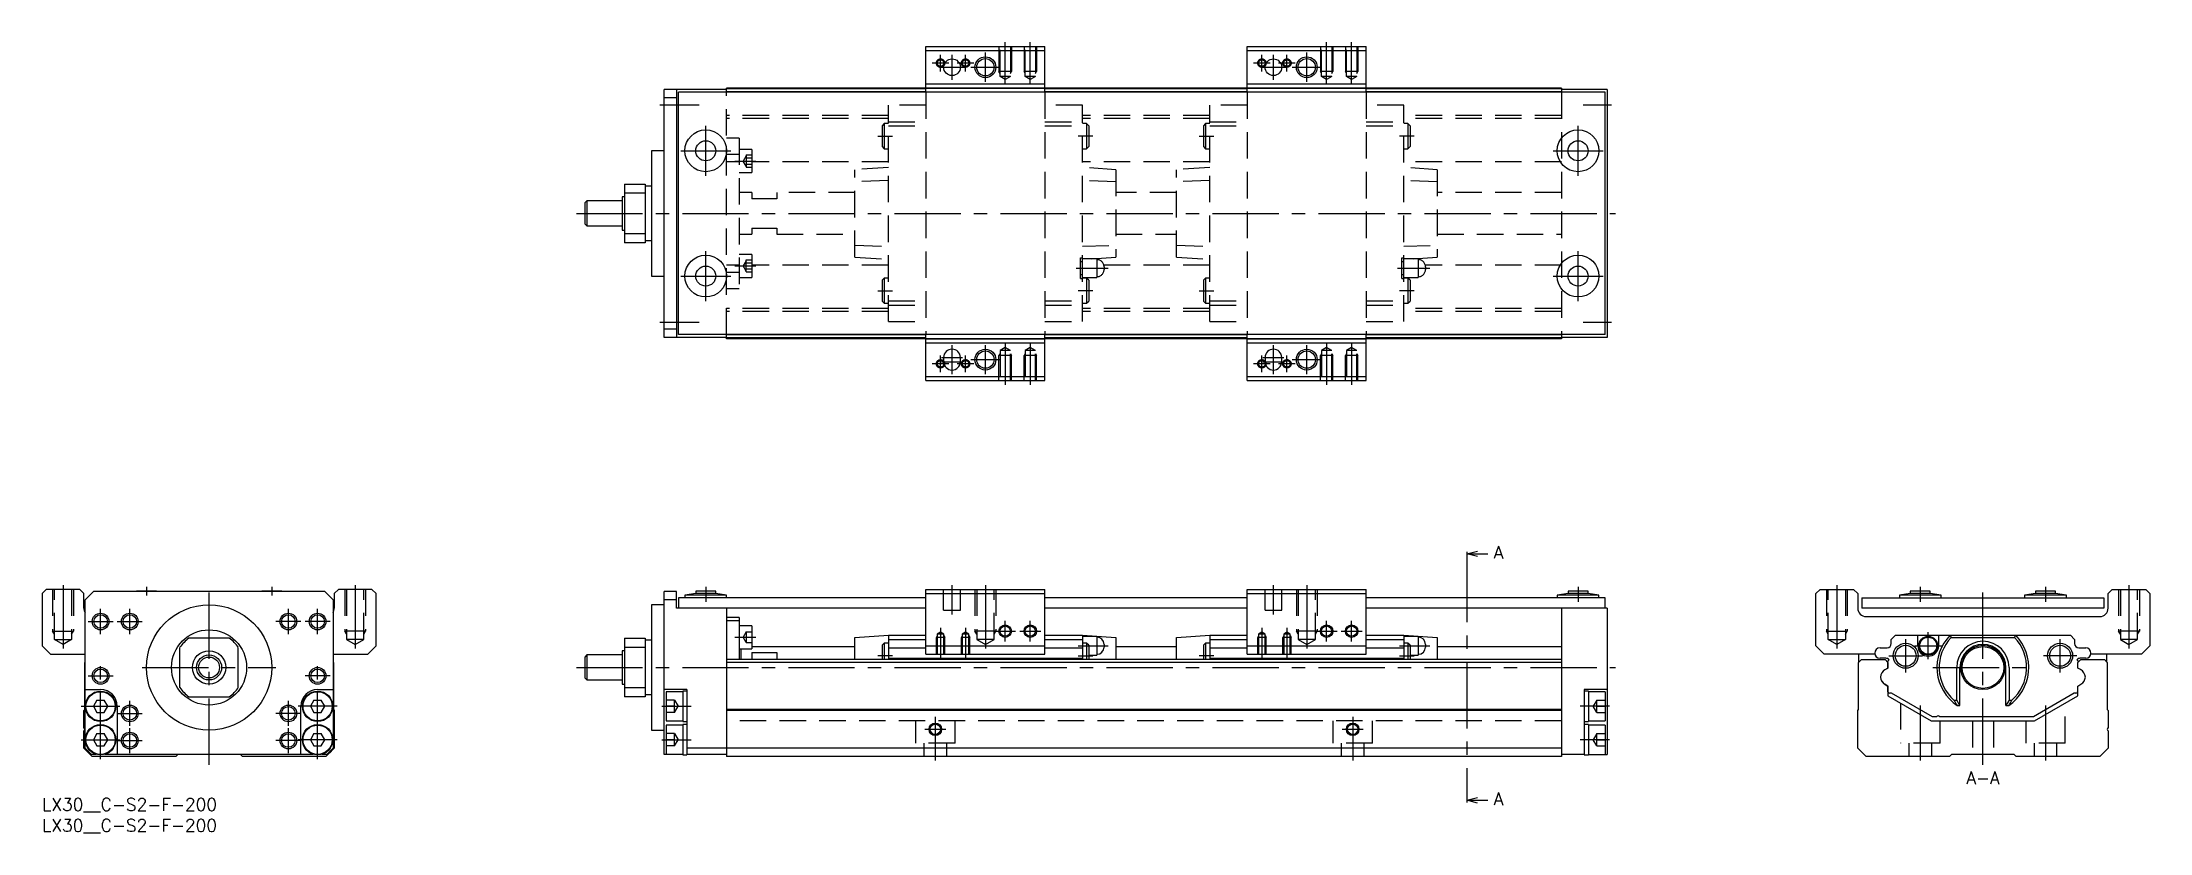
# Model space of a CAD drawing. Extents: x 0 to 505, y -8 to 181.
import ezdxf

# ---------------------------------------------------------------- set-up
doc = ezdxf.new("R2010")
doc.units = 0
doc.header["$LTSCALE"] = 0.5
doc.linetypes.add('CENTER', pattern=[50.8, 31.75, -6.35, 6.35, -6.35])
doc.linetypes.add('DASHED', pattern=[19.05, 12.7, -6.35])
for name, color, linetype in [('MSM_CENTER', 1, 'CENTER'), ('MSM_CONTINUOUS', 7, 'CONTINUOUS'), ('MSM_DASHED', 4, 'DASHED'), ('MSM_NARROW', 5, 'CONTINUOUS'), ('MSM_PART_NUMBER', 7, 'CONTINUOUS')]:
    doc.layers.add(name, color=color, linetype=linetype)
doc.styles.get("Standard").update_dxf_attribs({"font": 'txt.shx', "height": 3, "bigfont": 'bigfont.shx'})

# ---------------------------------------------------------------- blocks, each defined once
blk = doc.blocks.new('*U2')
at = {"layer": 'MSM_PART_NUMBER'}
blk.add_text('LX30__C-S2-F-200', height=3, dxfattribs=at).set_placement((0, -3))
blk = doc.blocks.new('*U3')
at = {"layer": 'MSM_PART_NUMBER'}
blk.add_text('LX30__C-S2-F-200', height=3, dxfattribs=at).set_placement((0, -8))

msp = doc.modelspace()

# ---------------------------------------------------------------- linework, layer by layer
at = {"layer": 'MSM_CENTER'}
for p, q in [((215.25, 174), (215.25, 178)), ((218, 172), (218, 178)), ((221.25, 174), (221.25, 178)), ((226, 171.5), (226, 178.5)), ((230.75, 171.09), (230.75, 181)), ((236.75, 171.09), (236.75, 181)), ((292.25, 174), (292.25, 178)), ((295, 172), (295, 178)), ((298.25, 174), (298.25, 178)), ((303, 171.5), (303, 178.5)), ((307.75, 171.09), (307.75, 181)), ((313.75, 171.09), (313.75, 181)), ((217.25, 176), (213.25, 176)), ((215, 175), (221, 175)), ((223.25, 176), (219.25, 176)), ((222.5, 175), (229.5, 175)), ((294.25, 176), (290.25, 176)), ((292, 175), (298, 175)), ((300.25, 176), (296.25, 176)), ((299.5, 175), (306.5, 175)), ((148, 166), (157.4, 166)), ((369.25, 166), (376, 166)), ((159, 149), (159, 161)), ((200.25, 158.5), (203.75, 158.5)), ((251.75, 158.5), (248.25, 158.5)), ((277.25, 158.5), (280.75, 158.5)), ((328.75, 158.5), (325.25, 158.5)), ((368, 149), (368, 161)), ((153, 155), (165, 155)), ((166, 152.55), (171, 152.55)), ((362, 155), (374, 155)), ((128, 140), (377, 140)), ((159, 119), (159, 131)), ((166, 127.44), (171, 127.44)), ((247.75, 126.9), (255.45, 126.9)), ((324.75, 126.9), (332.45, 126.9)), ((368, 119), (368, 131)), ((153, 125), (165, 125)), ((200.25, 121.5), (203.75, 121.5)), ((251.75, 121.5), (248.25, 121.5)), ((277.25, 121.5), (280.75, 121.5)), ((328.75, 121.5), (325.25, 121.5)), ((362, 125), (374, 125)), ((148, 114), (157.4, 114)), ((369.25, 114), (376, 114)), ((218, 101.5), (218, 108.5)), ((226, 101.5), (226, 108.5)), ((230.75, 108.91), (230.75, 99)), ((236.75, 108.91), (236.75, 99)), ((295, 101.5), (295, 108.5)), ((303, 101.5), (303, 108.5)), ((307.75, 108.91), (307.75, 99)), ((313.75, 108.91), (313.75, 99)), ((217.25, 104), (213.25, 104)), ((215.25, 102), (215.25, 106)), ((215.5, 105.5), (220.5, 105.5)), ((215.5, 104.5), (220.5, 104.5)), ((223.25, 104), (219.25, 104)), ((221.25, 102), (221.25, 106)), ((222.5, 105), (229.5, 105)), ((294.25, 104), (290.25, 104)), ((292.25, 102), (292.25, 106)), ((292.5, 105.5), (297.5, 105.5)), ((292.5, 104.5), (297.5, 104.5)), ((300.25, 104), (296.25, 104)), ((298.25, 102), (298.25, 106)), ((299.5, 105), (306.5, 105)), ((341.37, 58), (341.37, 0)), ((5, 51), (5, 35.81)), ((25, 50.6), (25, 48.5)), ((40, 8), (40, 51.5)), ((55, 50.6), (55, 48.5)), ((75, 51), (75, 35.81)), ((159, 50.6), (159, 47)), ((218, 44), (218, 51)), ((226, 51), (226, 35.81)), ((295, 44), (295, 51)), ((303, 51), (303, 35.81)), ((368, 50.6), (368, 47)), ((430, 51), (430, 35.81)), ((450, 50.6), (450, 47)), ((465, 8), (465, 51.5)), ((480, 50.6), (480, 47)), ((500, 51), (500, 35.81)), ((11, 42.3), (17, 42.3)), ((14, 39.3), (14, 45.3)), ((18, 42.3), (24, 42.3)), ((21, 39.3), (21, 45.3)), ((62, 42.3), (56, 42.3)), ((59, 39.3), (59, 45.3)), ((69, 42.3), (63, 42.3)), ((66, 39.3), (66, 45.3)), ((215.25, 40.76), (215.25, 33.5)), ((221.25, 40.76), (221.25, 33.5)), ((230.75, 37.5), (230.75, 42.5)), ((236.75, 37.5), (236.75, 42.5)), ((292.25, 40.76), (292.25, 33.5)), ((298.25, 40.76), (298.25, 33.5)), ((307.75, 37.5), (307.75, 42.5)), ((313.75, 37.5), (313.75, 42.5)), ((166, 38.55), (171, 38.55)), ((228.25, 40), (233.25, 40)), ((234.25, 40), (239.25, 40)), ((248.25, 36.5), (255.45, 36.5)), ((305.25, 40), (310.25, 40)), ((311.25, 40), (316.25, 40)), ((325.25, 36.5), (332.45, 36.5)), ((446.5, 30.1), (446.5, 38.1)), ((448.65, 36.5), (455.15, 36.5)), ((451.9, 33.25), (451.9, 39.75)), ((483.5, 30.1), (483.5, 38.1)), ((14, 9.35), (14, 32.3)), ((24, 31.3), (56, 31.3)), ((66, 9.35), (66, 32.3)), ((128, 31.3), (377, 31.3)), ((203.75, 34.1), (200.25, 34.1)), ((248.25, 34.1), (251.75, 34.1)), ((280.75, 34.1), (277.25, 34.1)), ((325.25, 34.1), (328.75, 34.1)), ((442.5, 34.1), (450.5, 34.1)), ((453, 31.3), (477, 31.3)), ((487.5, 34.1), (479.5, 34.1)), ((11, 29.3), (17, 29.3)), ((69, 29.3), (63, 29.3)), ((9.35, 22), (18.65, 22)), ((18, 20.3), (24, 20.3)), ((21, 17.3), (21, 23.3)), ((62, 20.3), (56, 20.3)), ((59, 17.3), (59, 23.3)), ((70.65, 22), (61.35, 22)), ((148.5, 22), (155.5, 22)), ((375.5, 22), (368.5, 22)), ((450, 22.18), (450, 9)), ((480, 22.18), (480, 9)), ((21, 10.8), (21, 16.8)), ((59, 10.8), (59, 16.8)), ((211.5, 16.5), (216.5, 16.5)), ((214, 19.5), (214, 9)), ((311.5, 16.5), (316.5, 16.5)), ((314, 19.5), (314, 9)), ((9.35, 14), (18.65, 14)), ((18, 13.8), (24, 13.8)), ((62, 13.8), (56, 13.8)), ((70.65, 14), (61.35, 14)), ((148.5, 14), (155.5, 14)), ((375.5, 14), (368.5, 14))]:
    msp.add_line(p, q, dxfattribs=at)
at = {"layer": 'MSM_CONTINUOUS'}
for p, q in [((211.75, 169), (211.75, 180)), ((211.75, 180), (240.25, 180)), ((211.75, 179), (240.25, 179)), ((240.25, 169), (240.25, 180)), ((288.75, 169), (288.75, 180)), ((288.75, 180), (317.25, 180)), ((288.75, 179), (317.25, 179)), ((317.25, 169), (317.25, 180)), ((164, 169.7), (149, 169.7)), ((149, 110.3), (149, 169.7)), ((152, 167.7), (149, 167.7)), ((152, 169.7), (152, 110.3)), ((152.5, 111), (152.5, 169)), ((374.5, 169), (152.5, 169)), ((364, 170), (164, 170)), ((164, 169), (164, 170)), ((211.75, 169.8), (164, 169.8)), ((211.75, 169.1), (164, 169.1)), ((211.75, 171), (240.25, 171)), ((211.75, 170), (240.25, 170)), ((288.75, 169.8), (240.25, 169.8)), ((288.75, 169.1), (240.25, 169.1)), ((288.75, 171), (317.25, 171)), ((288.75, 170), (317.25, 170)), ((364, 169.8), (317.25, 169.8)), ((364, 169.1), (317.25, 169.1)), ((364, 170), (364, 169)), ((375, 169.7), (364, 169.7)), ((374.5, 111), (374.5, 169)), ((375, 169.7), (375, 110.3)), ((146, 155), (146, 125)), ((149, 155), (146, 155)), ((139.5, 147), (144.5, 147)), ((139.5, 147), (139.5, 133)), ((144.5, 147), (144.5, 133)), ((146, 146.5), (144.5, 146.5)), ((130.5, 143), (130, 142.5)), ((130, 142.5), (130, 137.5)), ((130.5, 143), (130.5, 137)), ((139, 143), (130.5, 143)), ((139, 144), (139, 136)), ((139.5, 144), (139, 144)), ((144.5, 144.82), (139.5, 144.82)), ((130, 137.5), (130.5, 137)), ((130.5, 137), (139, 137)), ((139, 136), (139.5, 136)), ((139.5, 135.18), (144.5, 135.18)), ((144.5, 133), (139.5, 133)), ((144.5, 133.5), (146, 133.5)), ((146, 125), (149, 125)), ((152, 112.3), (149, 112.3)), ((164, 110.3), (149, 110.3)), ((374.5, 111), (152.5, 111)), ((164, 110), (164, 111)), ((211.75, 110.9), (164, 110.9)), ((211.75, 110.2), (164, 110.2)), ((364, 110), (164, 110)), ((211.75, 100), (211.75, 111)), ((211.75, 110), (240.25, 110)), ((211.75, 109), (240.25, 109)), ((240.25, 100), (240.25, 111)), ((288.75, 110.9), (240.25, 110.9)), ((288.75, 110.2), (240.25, 110.2)), ((288.75, 100), (288.75, 111)), ((288.75, 110), (317.25, 110)), ((288.75, 109), (317.25, 109)), ((317.25, 100), (317.25, 111)), ((364, 110.9), (317.25, 110.9)), ((364, 110.2), (317.25, 110.2)), ((364, 111), (364, 110)), ((375, 110.3), (364, 110.3)), ((216, 105.5), (216, 104.5)), ((220, 104.5), (220, 105.5)), ((293, 105.5), (293, 104.5)), ((297, 104.5), (297, 105.5)), ((211.75, 101), (240.25, 101)), ((211.75, 100), (240.25, 100)), ((288.75, 101), (317.25, 101)), ((288.75, 100), (317.25, 100)), ((341.37, 58.5), (343.87, 59.17)), ((341.37, 59), (341.37, 58)), ((343.87, 57.83), (341.37, 58.5)), ((341.37, 58.5), (346.38, 58.5)), ((1, 50), (0, 49)), ((0, 49), (0, 36.5)), ((9, 50), (1, 50)), ((10, 49), (9, 50)), ((10, 45.5), (10, 49)), ((12.3, 49.5), (10.3, 47.5)), ((10.3, 12), (10.3, 47.5)), ((67.7, 49.5), (12.3, 49.5)), ((22.6, 49.6), (22.6, 49.5)), ((27.4, 49.6), (22.6, 49.6)), ((27.4, 49.5), (27.4, 49.6)), ((52.6, 49.6), (52.6, 49.5)), ((57.4, 49.6), (52.6, 49.6)), ((57.4, 49.5), (57.4, 49.6)), ((69.7, 47.5), (67.7, 49.5)), ((69.7, 47.5), (69.7, 12)), ((71, 50), (70, 49)), ((70, 49), (70, 45.5)), ((79, 50), (71, 50)), ((80, 49), (79, 50)), ((80, 36.5), (80, 49)), ((149, 46.3), (146, 46.3)), ((146, 46.3), (146, 16.3)), ((149, 10.5), (149, 49.5)), ((152, 49.5), (149, 49.5)), ((152, 47.5), (149, 47.5)), ((152, 45.5), (152, 49.5)), ((211.75, 45.5), (152, 45.5)), ((152.5, 48), (152.5, 45.5)), ((211.75, 48), (152.5, 48)), ((156.6, 49), (154, 48.6)), ((154, 48.6), (154, 48)), ((164, 48.6), (154, 48.6)), ((156.6, 49.6), (156.6, 49)), ((161.4, 49.6), (156.6, 49.6)), ((161.4, 49), (156.6, 49)), ((161.4, 49), (161.4, 49.6)), ((164, 48.6), (161.4, 49)), ((164, 48), (164, 48.6)), ((164, 45.5), (164, 10)), ((211.75, 50), (240.25, 50)), ((211.75, 34.5), (211.75, 50)), ((211.75, 49), (240.25, 49)), ((240.25, 34.5), (240.25, 50)), ((288.75, 48), (240.25, 48)), ((288.75, 45.5), (240.25, 45.5)), ((288.75, 50), (317.25, 50)), ((288.75, 34.5), (288.75, 50)), ((288.75, 49), (317.25, 49)), ((317.25, 34.5), (317.25, 50)), ((374.5, 48), (317.25, 48)), ((375, 45.5), (317.25, 45.5)), ((365.6, 49), (363, 48.6)), ((363, 48.6), (363, 48)), ((373, 48.6), (363, 48.6)), ((364, 45.5), (364, 10)), ((365.6, 49.6), (365.6, 49)), ((370.4, 49.6), (365.6, 49.6)), ((370.4, 49), (365.6, 49)), ((370.4, 49), (370.4, 49.6)), ((373, 48.6), (370.4, 49)), ((373, 48), (373, 48.6)), ((374.5, 45.5), (374.5, 48)), ((375, 45.5), (375, 10.5)), ((425, 49), (426, 50)), ((425, 36.5), (425, 49)), ((426, 50), (434, 50)), ((434, 50), (435, 49)), ((435, 49), (435, 45.5)), ((436, 48), (494, 48)), ((436, 48), (436, 45.5)), ((494, 45.5), (436, 45.5)), ((447.6, 49), (445, 48.6)), ((455, 48.6), (445, 48.6)), ((445, 48.6), (445, 48)), ((452.4, 49.6), (447.6, 49.6)), ((447.6, 49.6), (447.6, 49)), ((452.4, 49), (447.6, 49)), ((452.4, 49), (452.4, 49.6)), ((455, 48.6), (452.4, 49)), ((455, 48), (455, 48.6)), ((477.6, 49), (475, 48.6)), ((485, 48.6), (475, 48.6)), ((475, 48.6), (475, 48)), ((482.4, 49.6), (477.6, 49.6)), ((477.6, 49.6), (477.6, 49)), ((482.4, 49), (477.6, 49)), ((482.4, 49), (482.4, 49.6)), ((485, 48.6), (482.4, 49)), ((485, 48), (485, 48.6)), ((494, 48), (494, 45.5)), ((495, 49), (496, 50)), ((495, 45.5), (495, 49)), ((496, 50), (504, 50)), ((504, 50), (505, 49)), ((505, 49), (505, 36.5)), ((167, 43.3), (164, 43.3)), ((167, 42.45), (164, 42.45)), ((167, 43.3), (167, 33.2)), ((170, 41.3), (167, 41.3)), ((170, 41.3), (170, 35.8)), ((437, 43.5), (493, 43.5)), ((0, 36.5), (2, 34.5)), ((33, 26.48), (33, 36.12)), ((44.82, 38.3), (35.18, 38.3)), ((47, 26.48), (47, 36.12)), ((78, 34.5), (80, 36.5)), ((139.5, 38.3), (144.5, 38.3)), ((139.5, 38.3), (139.5, 24.3)), ((144.5, 36.12), (139.5, 36.12)), ((144.5, 38.3), (144.5, 24.3)), ((146, 37.8), (144.5, 37.8)), ((167, 35.8), (170, 35.8)), ((167.5, 33.2), (167.5, 35.8)), ((170, 36.3), (194.75, 36.3)), ((194.75, 38.5), (202.75, 39)), ((194.75, 33.2), (194.75, 38.5)), ((201.75, 37.1), (201.25, 36.6)), ((201.25, 36.6), (201.25, 33.2)), ((202.75, 37.1), (201.75, 37.1)), ((201.75, 37.1), (201.75, 33.2)), ((202.75, 39), (211.75, 39)), ((202.75, 39), (202.75, 33.2)), ((202.75, 38), (211.75, 38)), ((202.75, 36), (211.75, 36)), ((211.75, 36.5), (240.25, 36.5)), ((240.25, 39), (249.25, 39)), ((240.25, 38), (249.25, 38)), ((240.25, 36), (249.25, 36)), ((249.25, 39), (257.25, 38.5)), ((249.25, 39), (249.25, 33.2)), ((252.7, 38.75), (249.25, 38.75)), ((250.25, 37.1), (249.25, 37.1)), ((250.75, 36.6), (250.25, 37.1)), ((250.25, 37.1), (250.25, 33.2)), ((250.75, 36.6), (250.75, 33.2)), ((252.7, 38.75), (252.7, 34.25)), ((254.45, 36.8), (254.45, 36.2)), ((257.25, 38.5), (257.25, 33.2)), ((257.25, 36.3), (271.75, 36.3)), ((271.75, 38.5), (279.75, 39)), ((271.75, 33.2), (271.75, 38.5)), ((278.75, 37.1), (278.25, 36.6)), ((278.25, 36.6), (278.25, 33.2)), ((279.75, 37.1), (278.75, 37.1)), ((278.75, 37.1), (278.75, 33.2)), ((279.75, 39), (288.75, 39)), ((279.75, 39), (279.75, 33.2)), ((279.75, 38), (288.75, 38)), ((279.75, 36), (288.75, 36)), ((288.75, 36.5), (317.25, 36.5)), ((317.25, 39), (326.25, 39)), ((317.25, 38), (326.25, 38)), ((317.25, 36), (326.25, 36)), ((326.25, 39), (334.25, 38.5)), ((326.25, 39), (326.25, 33.2)), ((329.7, 38.75), (326.25, 38.75)), ((327.25, 37.1), (326.25, 37.1)), ((327.75, 36.6), (327.25, 37.1)), ((327.25, 37.1), (327.25, 33.2)), ((327.75, 36.6), (327.75, 33.2)), ((329.7, 38.75), (329.7, 34.25)), ((331.45, 36.8), (331.45, 36.2)), ((334.25, 38.5), (334.25, 33.2)), ((334.25, 36.3), (364, 36.3)), ((427, 34.5), (425, 36.5)), ((440.35, 36), (442.05, 36)), ((443.05, 38), (444.05, 39)), ((443.05, 37), (443.05, 38)), ((444.05, 39), (485.95, 39)), ((449.4, 36.5), (449.4, 39)), ((454.4, 39), (454.4, 36.5)), ((457.14, 39), (457.4, 38.5)), ((457.4, 38.5), (472.6, 38.5)), ((472.6, 38.5), (472.86, 39)), ((485.95, 39), (486.95, 38)), ((486.95, 38), (486.95, 37)), ((487.95, 36), (489.65, 36)), ((505, 36.5), (503, 34.5)), ((2, 34.5), (10.3, 34.5)), ((10.2, 32.5), (10.3, 32.6)), ((10.2, 21.2), (10.2, 32.5)), ((69.7, 34.5), (78, 34.5)), ((69.7, 32.6), (69.8, 32.5)), ((69.8, 32.5), (69.8, 21.2)), ((130.5, 34.3), (130, 33.8)), ((130, 33.8), (130, 28.8)), ((139, 34.3), (130.5, 34.3)), ((130.5, 34.3), (130.5, 28.3)), ((139.5, 35.3), (139, 35.3)), ((139, 35.3), (139, 27.3)), ((364, 33.2), (164, 33.2)), ((364, 32.5), (164, 32.5)), ((170, 34.87), (176, 34.87)), ((170, 34.87), (170, 33.2)), ((176, 34.87), (176, 33.2)), ((202.75, 33.5), (249.25, 33.5)), ((211.75, 34.5), (240.25, 34.5)), ((250.75, 34.25), (252.7, 34.25)), ((279.75, 33.5), (326.25, 33.5)), ((288.75, 34.5), (317.25, 34.5)), ((327.75, 34.25), (329.7, 34.25)), ((439.13, 34.5), (427, 34.5)), ((435.2, 32.5), (435.9, 33.2)), ((435.2, 21.2), (435.2, 32.5)), ((435.3, 32.6), (435.3, 34.5)), ((435.9, 33.2), (441.55, 33.2)), ((441.75, 33.5), (440.35, 33.5)), ((442.25, 31.15), (441.5, 30.72)), ((441.55, 33.2), (442.25, 32.5)), ((441.6, 30.78), (442.25, 31.15)), ((442.2, 32.55), (442.2, 32.7)), ((442.25, 32.5), (442.2, 32.55)), ((442.25, 31.15), (442.25, 32.5)), ((442.25, 32.5), (442.25, 31.15)), ((458.74, 23.45), (458.74, 31.3)), ((459.5, 22.2), (459.5, 31.3)), ((470.5, 22.2), (470.5, 31.3)), ((471.26, 31.3), (471.26, 23.45)), ((487.75, 32.5), (488.45, 33.2)), ((487.75, 31.15), (487.75, 32.5)), ((488.4, 30.78), (487.75, 31.15)), ((487.8, 32.7), (487.8, 32.55)), ((489.65, 33.5), (488.25, 33.5)), ((488.4, 30.78), (488.49, 30.73)), ((488.45, 33.2), (494.1, 33.2)), ((503, 34.5), (490.87, 34.5)), ((494.1, 33.2), (494.8, 32.5)), ((494.7, 32.6), (494.7, 34.5)), ((494.8, 32.5), (494.8, 21.2)), ((10.3, 26), (14, 26)), ((66, 26), (69.7, 26)), ((130, 28.8), (130.5, 28.3)), ((130.5, 28.3), (139, 28.3)), ((139, 27.3), (139.5, 27.3)), ((139.5, 26.48), (144.5, 26.48)), ((154.5, 26), (149, 26)), ((153.5, 25.5), (149.5, 25.5)), ((149.5, 25.5), (149.5, 18.5)), ((154.5, 25.65), (153.5, 25.65)), ((153.5, 25.65), (153.5, 18.35)), ((154.5, 26), (154.5, 10.35)), ((375, 26), (369.5, 26)), ((369.5, 26), (369.5, 10.35)), ((370.5, 25.65), (369.5, 25.65)), ((370.5, 25.65), (370.5, 18.35)), ((374.5, 25.5), (370.5, 25.5)), ((374.5, 25.5), (374.5, 18.5)), ((442.25, 26.85), (441.5, 27.28)), ((441.6, 27.22), (442.25, 26.85)), ((442.25, 25.45), (442.25, 26.85)), ((442.25, 26.85), (442.25, 24.5)), ((487.75, 26.85), (488.5, 27.28)), ((487.75, 24.5), (487.75, 26.85)), ((10, 21), (10.2, 21.2)), ((10, 16.9), (10, 21)), ((13.13, 23.5), (12.27, 22)), ((12.27, 22), (13.13, 20.5)), ((13.13, 23.5), (14.87, 23.5)), ((13.13, 20.5), (14.87, 20.5)), ((15.73, 22), (14.87, 23.5)), ((14.87, 20.5), (15.73, 22)), ((18, 22), (18, 10.5)), ((35.18, 24.3), (44.82, 24.3)), ((62, 10.5), (62, 22)), ((65.13, 23.5), (64.27, 22)), ((64.27, 22), (65.13, 20.5)), ((65.13, 23.5), (66.87, 23.5)), ((65.13, 20.5), (66.87, 20.5)), ((67.73, 22), (66.87, 23.5)), ((66.87, 20.5), (67.73, 22)), ((69.8, 21.2), (70, 21)), ((70, 21), (70, 12)), ((144.5, 24.3), (139.5, 24.3)), ((144.5, 24.8), (146, 24.8)), ((364, 21.2), (164, 21.2)), ((364, 21), (164, 21)), ((435, 21), (435.2, 21.2)), ((435, 12), (435, 21)), ((442.25, 24.5), (452.64, 18.5)), ((443.1, 25.16), (442.7, 25.16)), ((452.91, 19.5), (443.1, 25.16)), ((458.07, 23.45), (458.74, 23.45)), ((459.5, 22.2), (458.74, 23.45)), ((458.82, 22.2), (459.5, 22.2)), ((471.26, 23.45), (470.5, 22.2)), ((470.5, 22.2), (471.18, 22.2)), ((471.26, 23.45), (471.93, 23.45)), ((486.9, 25.16), (477.09, 19.5)), ((477.36, 18.5), (487.75, 24.5)), ((487.3, 25.16), (486.9, 25.16)), ((494.8, 21.2), (495, 21)), ((495, 21), (495, 16.9)), ((10, 12), (10, 16.1)), ((13.13, 15.5), (12.27, 14)), ((13.13, 15.5), (14.87, 15.5)), ((15.73, 14), (14.87, 15.5)), ((65.13, 15.5), (64.27, 14)), ((65.13, 15.5), (66.87, 15.5)), ((67.73, 14), (66.87, 15.5)), ((146, 16.3), (149, 16.3)), ((149.5, 18.5), (153.5, 18.5)), ((153.5, 17.5), (149.5, 17.5)), ((149.5, 17.5), (149.5, 10.5)), ((153.5, 18.35), (154.5, 18.35)), ((154.5, 17.65), (153.5, 17.65)), ((153.5, 17.65), (153.5, 10.35)), ((369.5, 18.35), (370.5, 18.35)), ((370.5, 17.65), (369.5, 17.65)), ((370.5, 18.5), (374.5, 18.5)), ((370.5, 17.65), (370.5, 10.35)), ((374.5, 17.5), (370.5, 17.5)), ((374.5, 17.5), (374.5, 10.5)), ((452.64, 18.5), (477.36, 18.5)), ((453.85, 19.5), (452.91, 19.5)), ((477.09, 19.5), (454.65, 19.5)), ((495, 16.1), (495, 12)), ((12, 10), (10, 12)), ((11.8, 10.5), (10.3, 12)), ((12.96, 10.5), (11.8, 10.5)), ((12.27, 14), (13.13, 12.5)), ((13.13, 12.5), (14.87, 12.5)), ((14.87, 12.5), (15.73, 14)), ((64.96, 10.5), (15.04, 10.5)), ((32.5, 10.5), (32, 10)), ((48, 10), (47.5, 10.5)), ((64.27, 14), (65.13, 12.5)), ((65.13, 12.5), (66.87, 12.5)), ((66.87, 12.5), (67.73, 14)), ((68.2, 10.5), (67.04, 10.5)), ((70, 12), (68, 10)), ((69.7, 12), (68.2, 10.5)), ((153.5, 10.5), (149, 10.5)), ((153.5, 10.35), (154.5, 10.35)), ((364, 12), (154.5, 12)), ((164, 10.5), (154.5, 10.5)), ((369.5, 10.5), (364, 10.5)), ((369.5, 10.35), (370.5, 10.35)), ((370.5, 10.5), (375, 10.5)), ((437, 10), (435, 12)), ((457.5, 10.5), (457, 10)), ((472.5, 10.5), (457.5, 10.5)), ((473, 10), (472.5, 10.5)), ((495, 12), (493, 10)), ((32, 10), (12, 10)), ((68, 10), (48, 10)), ((364, 10), (164, 10)), ((457, 10), (437, 10)), ((493, 10), (473, 10)), ((341.37, -0.5), (343.87, 0.17)), ((341.37, 0), (341.37, -1)), ((343.87, -1.17), (341.37, -0.5)), ((341.37, -0.5), (346.38, -0.5))]:
    msp.add_line(p, q, dxfattribs=at)
for centre, radius in [((218, 175), 2), ((226, 175), 2.07), ((295, 175), 2), ((303, 175), 2.07), ((159, 155), 5), ((159, 155), 2.4), ((368, 155), 5), ((368, 155), 2.4), ((159, 125), 5), ((159, 125), 2.4), ((368, 125), 5), ((368, 125), 2.4), ((226, 105), 2.07), ((303, 105), 2.07), ((40, 31.3), 15), ((14, 42.3), 1.62), ((21, 42.3), 1.62), ((59, 42.3), 1.62), ((66, 42.3), 1.62), ((230.75, 40), 1.23), ((236.75, 40), 1.23), ((307.75, 40), 1.23), ((313.75, 40), 1.23), ((40, 31.3), 9), ((446.5, 34.1), 3), ((446.5, 34.1), 2.5), ((451.9, 36.5), 2.25), ((451.9, 36.5), 2.05), ((465, 31.3), 5.3), ((465, 31.3), 5), ((483.5, 34.1), 3), ((483.5, 34.1), 2.5), ((14, 29.3), 1.62), ((40, 31.3), 4), ((40, 31.3), 3), ((40, 31.3), 2.5), ((66, 29.3), 1.62), ((14, 22), 3.65), ((14, 22), 3.5), ((66, 22), 3.65), ((66, 22), 3.5), ((21, 20.3), 1.62), ((59, 20.3), 1.62), ((14, 14), 3.65), ((14, 14), 3.5), ((21, 13.8), 1.62), ((59, 13.8), 1.62), ((66, 14), 3.65), ((66, 14), 3.5), ((214, 16.5), 1.23), ((314, 16.5), 1.23)]:
    msp.add_circle(centre, radius, dxfattribs=at)
for centre, radius, start, end in [((218, 105.5), 2, 0, 180), ((295, 105.5), 2, 0, 180), ((218, 104.5), 2, 180, 0), ((295, 104.5), 2, 180, 0), ((12, 45.5), 2, 180, 211.7883), ((68, 45.5), 2, 328.2117, 0), ((437, 45.5), 2, 180, 270), ((493, 45.5), 2, 270, 0), ((40, 31.3), 8.5, 124.5603, 145.4397), ((40, 31.3), 8.5, 34.5603, 55.4397), ((252.7, 36.8), 1.75, 0, 90), ((252.7, 36.2), 1.75, 270, 0), ((329.7, 36.8), 1.75, 0, 90), ((329.7, 36.2), 1.75, 270, 0), ((440.35, 34.75), 1.25, 90, 270), ((442.05, 37), 1, 270, 0), ((451.9, 36.5), 2.5, 180, 0), ((465, 31.3), 11, 135.573, 235.8196), ((465, 31.3), 10.47, 136.5713, 228.5552), ((465, 31.3), 6.26, 0, 180), ((465, 31.3), 5.5, 0, 180), ((465, 31.3), 11, 304.1804, 44.427), ((465, 31.3), 10.47, 311.4448, 43.4287), ((487.95, 37), 1, 180, 270), ((489.65, 34.75), 1.25, 270, 90), ((442.65, 28.85), 2.2, 121.4553, 176.019), ((442.65, 28.85), 2.2, 121.3887, 134.5331), ((441.75, 32.5), 1, 41.234, 90), ((442.7, 32.7), 0.5, 113.3254, 180), ((488.25, 32.5), 1, 90, 138.766), ((487.3, 32.7), 0.5, 0, 66.6746), ((487.35, 28.85), 2.2, 3.981, 61.4552), ((14, 22), 4, 0, 90), ((40, 31.3), 8.5, 214.5603, 235.4397), ((40, 31.3), 8.5, 304.5603, 325.4397), ((66, 22), 4, 90, 180), ((442.65, 29.15), 2.2, 183.981, 238.5447), ((442.65, 29.15), 2.2, 183.981, 241.4552), ((442.7, 25.66), 0.5, 205.8419, 270), ((487.3, 25.66), 0.5, 270, 334.1581), ((487.35, 29.15), 2.2, 301.4553, 356.019), ((466, 27.35), 8.83, 206.1475, 215.6253), ((464, 27.35), 8.84, 324.3755, 333.8517), ((9.7, 16.5), 0.5, 306.8699, 53.1301), ((454.25, 19.2), 0.5, 36.8699, 143.1301), ((495.3, 16.5), 0.5, 126.8699, 233.1301), ((12.3, 12.5), 2, 216.8699, 233.1301), ((67.7, 12.5), 2, 306.8699, 323.1301)]:
    msp.add_arc(centre, radius, start, end, dxfattribs=at)
at = {"layer": 'MSM_DASHED'}
for p, q in [((229.25, 180), (229.25, 174)), ((229.52, 172.8), (229.52, 180)), ((231.98, 180), (231.98, 172.8)), ((232.25, 180), (232.25, 174)), ((235.25, 180), (235.25, 174)), ((235.52, 172.8), (235.52, 180)), ((237.98, 180), (237.98, 172.8)), ((238.25, 180), (238.25, 174)), ((306.25, 180), (306.25, 174)), ((306.52, 172.8), (306.52, 180)), ((308.98, 180), (308.98, 172.8)), ((309.25, 180), (309.25, 174)), ((312.25, 180), (312.25, 174)), ((312.52, 172.8), (312.52, 180)), ((314.98, 180), (314.98, 172.8)), ((315.25, 180), (315.25, 174)), ((232.25, 174), (229.25, 174)), ((229.52, 173.53), (229.25, 174)), ((231.98, 172.8), (229.52, 172.8)), ((230.75, 172.09), (229.52, 172.8)), ((231.98, 172.8), (230.75, 172.09)), ((231.98, 173.53), (232.25, 174)), ((238.25, 174), (235.25, 174)), ((235.52, 173.53), (235.25, 174)), ((237.98, 172.8), (235.52, 172.8)), ((236.75, 172.09), (235.52, 172.8)), ((237.98, 172.8), (236.75, 172.09)), ((237.98, 173.53), (238.25, 174)), ((309.25, 174), (306.25, 174)), ((306.52, 173.53), (306.25, 174)), ((308.98, 172.8), (306.52, 172.8)), ((307.75, 172.09), (306.52, 172.8)), ((308.98, 172.8), (307.75, 172.09)), ((308.98, 173.53), (309.25, 174)), ((315.25, 174), (312.25, 174)), ((312.52, 173.53), (312.25, 174)), ((314.98, 172.8), (312.52, 172.8)), ((313.75, 172.09), (312.52, 172.8)), ((314.98, 172.8), (313.75, 172.09)), ((314.98, 173.53), (315.25, 174)), ((164, 111), (164, 169)), ((211.75, 169), (211.75, 111)), ((240.25, 169), (240.25, 111)), ((288.75, 169), (288.75, 111)), ((317.25, 169), (317.25, 111)), ((364, 169), (364, 111)), ((202.75, 163.45), (164, 163.45)), ((202.75, 162.75), (164, 162.75)), ((211.75, 165.9), (202.75, 165.9)), ((202.75, 114.1), (202.75, 165.9)), ((202.75, 161.95), (211.75, 161.95)), ((249.25, 165.9), (240.25, 165.9)), ((240.25, 161.95), (249.25, 161.95)), ((249.25, 114.1), (249.25, 165.9)), ((279.75, 163.45), (249.25, 163.45)), ((279.75, 162.75), (249.25, 162.75)), ((288.75, 165.9), (279.75, 165.9)), ((279.75, 114.1), (279.75, 165.9)), ((279.75, 161.95), (288.75, 161.95)), ((326.25, 165.9), (317.25, 165.9)), ((317.25, 161.95), (326.25, 161.95)), ((326.25, 114.1), (326.25, 165.9)), ((364, 163.45), (326.25, 163.45)), ((364, 162.75), (326.25, 162.75)), ((167, 158), (164, 158)), ((167, 158), (167, 122)), ((201.75, 161.5), (201.25, 161)), ((201.25, 161), (201.25, 156)), ((201.75, 161.5), (201.75, 155.5)), ((202.75, 161.5), (201.75, 161.5)), ((202.75, 160.95), (211.75, 160.95)), ((240.25, 160.95), (249.25, 160.95)), ((250.25, 161.5), (249.25, 161.5)), ((250.25, 161.5), (250.25, 155.5)), ((250.75, 161), (250.25, 161.5)), ((250.75, 161), (250.75, 156)), ((278.75, 161.5), (278.25, 161)), ((278.25, 161), (278.25, 156)), ((278.75, 161.5), (278.75, 155.5)), ((279.75, 161.5), (278.75, 161.5)), ((279.75, 160.95), (288.75, 160.95)), ((317.25, 160.95), (326.25, 160.95)), ((327.25, 161.5), (326.25, 161.5)), ((327.25, 161.5), (327.25, 155.5)), ((327.75, 161), (327.25, 161.5)), ((327.75, 161), (327.75, 156)), ((167, 154.13), (164, 154.13)), ((167, 152.38), (164, 152.38)), ((170, 155.3), (167, 155.3)), ((168.7, 153.8), (167.98, 152.55)), ((168.7, 151.3), (167.98, 152.55)), ((168.7, 154), (170, 154)), ((168.7, 154), (168.7, 151.11)), ((168.7, 153.28), (170, 153.28)), ((168.7, 151.83), (170, 151.83)), ((170, 155.3), (170, 149.8)), ((202.75, 152.36), (170, 152.36)), ((201.25, 156), (201.75, 155.5)), ((201.75, 155.5), (202.75, 155.5)), ((249.25, 155.5), (250.25, 155.5)), ((279.75, 152.36), (249.25, 152.36)), ((250.25, 155.5), (250.75, 156)), ((278.25, 156), (278.75, 155.5)), ((278.75, 155.5), (279.75, 155.5)), ((326.25, 155.5), (327.25, 155.5)), ((364, 152.36), (326.25, 152.36)), ((327.25, 155.5), (327.75, 156)), ((167, 149.8), (170, 149.8)), ((168.7, 151.11), (170, 151.11)), ((202.75, 151), (194.75, 150.47)), ((194.75, 129.53), (194.75, 150.47)), ((202.75, 147.86), (194.75, 147.6)), ((257.25, 150.47), (249.25, 151)), ((257.25, 147.6), (249.25, 147.86)), ((257.25, 150.47), (257.25, 129.53)), ((279.75, 151), (271.75, 150.47)), ((271.75, 129.53), (271.75, 150.47)), ((279.75, 147.86), (271.75, 147.6)), ((334.25, 150.47), (326.25, 151)), ((334.25, 147.6), (326.25, 147.86)), ((334.25, 150.47), (334.25, 129.53)), ((170, 145), (167, 145)), ((170, 145), (170, 143.5)), ((176, 143.5), (170, 143.5)), ((176, 145), (176, 143.5)), ((194.75, 145), (176, 145)), ((271.75, 145), (257.25, 145)), ((364, 145), (334.25, 145)), ((170, 136.5), (176, 136.5)), ((170, 136.5), (170, 135)), ((176, 136.5), (176, 135)), ((167, 135), (170, 135)), ((176, 135), (194.75, 135)), ((194.75, 132.4), (202.75, 132.14)), ((249.25, 132.14), (257.25, 132.4)), ((257.25, 135), (271.75, 135)), ((271.75, 132.4), (279.75, 132.14)), ((326.25, 132.14), (334.25, 132.4)), ((334.25, 135), (364, 135)), ((167, 127.62), (164, 127.62)), ((170, 130.19), (167, 130.19)), ((168.7, 128.69), (167.98, 127.44)), ((168.7, 126.19), (167.98, 127.44)), ((168.7, 128.89), (170, 128.89)), ((168.7, 126), (168.7, 128.89)), ((168.7, 128.17), (170, 128.17)), ((168.7, 126.72), (170, 126.72)), ((170, 130.19), (170, 124.69)), ((202.75, 127.64), (170, 127.64)), ((194.75, 129.53), (202.75, 129)), ((248.75, 129.4), (249.25, 129.4)), ((248.75, 124.4), (248.75, 129.4)), ((249.25, 128.4), (248.75, 128.4)), ((252.7, 129.15), (249.25, 129.15)), ((251.51, 129.15), (257.25, 129.53)), ((252.7, 129.15), (252.7, 124.65)), ((279.75, 127.64), (254.39, 127.64)), ((254.45, 127.2), (254.45, 126.6)), ((271.75, 129.53), (279.75, 129)), ((325.75, 129.4), (326.25, 129.4)), ((325.75, 124.4), (325.75, 129.4)), ((326.25, 128.4), (325.75, 128.4)), ((329.7, 129.15), (326.25, 129.15)), ((328.51, 129.15), (334.25, 129.53)), ((329.7, 129.15), (329.7, 124.65)), ((364, 127.64), (331.39, 127.64)), ((331.45, 127.2), (331.45, 126.6)), ((167, 125.87), (164, 125.87)), ((164, 122), (167, 122)), ((167, 124.69), (170, 124.69)), ((168.7, 126), (170, 126)), ((201.75, 124.5), (201.25, 124)), ((201.25, 124), (201.25, 119)), ((201.75, 124.5), (201.75, 118.5)), ((202.75, 124.5), (201.75, 124.5)), ((248.75, 125.4), (249.25, 125.4)), ((248.75, 124.4), (249.25, 124.4)), ((249.25, 124.65), (252.7, 124.65)), ((250.25, 124.5), (249.25, 124.5)), ((250.75, 124), (250.25, 124.5)), ((250.25, 124.5), (250.25, 118.5)), ((250.75, 124), (250.75, 119)), ((278.75, 124.5), (278.25, 124)), ((278.25, 124), (278.25, 119)), ((278.75, 124.5), (278.75, 118.5)), ((279.75, 124.5), (278.75, 124.5)), ((325.75, 125.4), (326.25, 125.4)), ((325.75, 124.4), (326.25, 124.4)), ((326.25, 124.65), (329.7, 124.65)), ((327.25, 124.5), (326.25, 124.5)), ((327.75, 124), (327.25, 124.5)), ((327.25, 124.5), (327.25, 118.5)), ((327.75, 124), (327.75, 119)), ((202.75, 117.25), (164, 117.25)), ((202.75, 116.55), (164, 116.55)), ((201.25, 119), (201.75, 118.5)), ((201.75, 118.5), (202.75, 118.5)), ((202.75, 119.05), (211.75, 119.05)), ((202.75, 118.05), (211.75, 118.05)), ((240.25, 119.05), (249.25, 119.05)), ((240.25, 118.05), (249.25, 118.05)), ((249.25, 118.5), (250.25, 118.5)), ((279.75, 117.25), (249.25, 117.25)), ((279.75, 116.55), (249.25, 116.55)), ((250.25, 118.5), (250.75, 119)), ((278.25, 119), (278.75, 118.5)), ((278.75, 118.5), (279.75, 118.5)), ((279.75, 119.05), (288.75, 119.05)), ((279.75, 118.05), (288.75, 118.05)), ((317.25, 119.05), (326.25, 119.05)), ((317.25, 118.05), (326.25, 118.05)), ((326.25, 118.5), (327.25, 118.5)), ((364, 117.25), (326.25, 117.25)), ((364, 116.55), (326.25, 116.55)), ((327.25, 118.5), (327.75, 119)), ((202.75, 114.1), (211.75, 114.1)), ((240.25, 114.1), (249.25, 114.1)), ((279.75, 114.1), (288.75, 114.1)), ((317.25, 114.1), (326.25, 114.1)), ((229.52, 106.47), (229.25, 106)), ((230.75, 107.91), (229.52, 107.2)), ((229.52, 107.2), (229.52, 100)), ((231.98, 107.2), (229.52, 107.2)), ((231.98, 107.2), (230.75, 107.91)), ((231.98, 100), (231.98, 107.2)), ((231.98, 106.47), (232.25, 106)), ((235.52, 106.47), (235.25, 106)), ((236.75, 107.91), (235.52, 107.2)), ((235.52, 107.2), (235.52, 100)), ((237.98, 107.2), (235.52, 107.2)), ((237.98, 107.2), (236.75, 107.91)), ((237.98, 100), (237.98, 107.2)), ((237.98, 106.47), (238.25, 106)), ((306.52, 106.47), (306.25, 106)), ((307.75, 107.91), (306.52, 107.2)), ((306.52, 107.2), (306.52, 100)), ((308.98, 107.2), (306.52, 107.2)), ((308.98, 107.2), (307.75, 107.91)), ((308.98, 100), (308.98, 107.2)), ((308.98, 106.47), (309.25, 106)), ((312.52, 106.47), (312.25, 106)), ((313.75, 107.91), (312.52, 107.2)), ((312.52, 107.2), (312.52, 100)), ((314.98, 107.2), (312.52, 107.2)), ((314.98, 107.2), (313.75, 107.91)), ((314.98, 100), (314.98, 107.2)), ((314.98, 106.47), (315.25, 106)), ((232.25, 106), (229.25, 106)), ((229.25, 100), (229.25, 106)), ((232.25, 100), (232.25, 106)), ((238.25, 106), (235.25, 106)), ((235.25, 100), (235.25, 106)), ((238.25, 100), (238.25, 106)), ((309.25, 106), (306.25, 106)), ((306.25, 100), (306.25, 106)), ((309.25, 100), (309.25, 106)), ((315.25, 106), (312.25, 106)), ((312.25, 100), (312.25, 106)), ((315.25, 100), (315.25, 106)), ((2.5, 50), (2.5, 40)), ((2.93, 38), (2.93, 50)), ((7.07, 50), (7.07, 38)), ((7.5, 50), (7.5, 40)), ((72.5, 50), (72.5, 40)), ((72.93, 50), (72.93, 38)), ((77.07, 38), (77.07, 50)), ((77.5, 50), (77.5, 40)), ((216, 45), (216, 50)), ((220, 45), (220, 50)), ((223.5, 50), (223.5, 40)), ((223.93, 50), (223.93, 38)), ((228.07, 38), (228.07, 50)), ((228.5, 50), (228.5, 40)), ((293, 45), (293, 50)), ((297, 45), (297, 50)), ((300.5, 50), (300.5, 40)), ((300.93, 50), (300.93, 38)), ((305.07, 38), (305.07, 50)), ((305.5, 50), (305.5, 40)), ((427.5, 50), (427.5, 40)), ((427.93, 38), (427.93, 50)), ((432.07, 50), (432.07, 38)), ((432.5, 50), (432.5, 40)), ((497.5, 50), (497.5, 40)), ((497.93, 50), (497.93, 38)), ((502.07, 38), (502.07, 50)), ((502.5, 50), (502.5, 40)), ((216, 45), (220, 45)), ((293, 45), (297, 45)), ((2.5, 40), (7.5, 40)), ((2.93, 39.25), (2.5, 40)), ((5, 36.81), (2.93, 38)), ((2.93, 38), (7.07, 38)), ((7.07, 38), (5, 36.81)), ((7.07, 39.25), (7.5, 40)), ((77.5, 40), (72.5, 40)), ((72.93, 39.25), (72.5, 40)), ((72.93, 38), (75, 36.81)), ((77.07, 38), (72.93, 38)), ((75, 36.81), (77.07, 38)), ((77.07, 39.25), (77.5, 40)), ((168.7, 39.8), (167.98, 38.55)), ((168.7, 37.3), (167.98, 38.55)), ((168.7, 39.8), (170, 39.8)), ((168.7, 39.8), (168.7, 37.3)), ((168.7, 38.55), (170, 38.55)), ((168.7, 37.3), (170, 37.3)), ((214.47, 38.87), (214.25, 38.5)), ((216.25, 38.5), (214.25, 38.5)), ((214.25, 34.5), (214.25, 38.5)), ((215.25, 39.76), (214.47, 39.31)), ((216.03, 39.31), (214.47, 39.31)), ((214.47, 39.31), (214.47, 34.5)), ((216.03, 39.31), (215.25, 39.76)), ((216.03, 34.5), (216.03, 39.31)), ((216.03, 38.87), (216.25, 38.5)), ((216.25, 34.5), (216.25, 38.5)), ((220.47, 38.87), (220.25, 38.5)), ((222.25, 38.5), (220.25, 38.5)), ((220.25, 34.5), (220.25, 38.5)), ((221.25, 39.76), (220.47, 39.31)), ((222.03, 39.31), (220.47, 39.31)), ((220.47, 39.31), (220.47, 34.5)), ((222.03, 39.31), (221.25, 39.76)), ((222.03, 34.5), (222.03, 39.31)), ((222.03, 38.87), (222.25, 38.5)), ((222.25, 34.5), (222.25, 38.5)), ((228.5, 40), (223.5, 40)), ((223.93, 39.25), (223.5, 40)), ((228.07, 38), (223.93, 38)), ((223.93, 38), (226, 36.81)), ((226, 36.81), (228.07, 38)), ((228.07, 39.25), (228.5, 40)), ((291.47, 38.87), (291.25, 38.5)), ((293.25, 38.5), (291.25, 38.5)), ((291.25, 34.5), (291.25, 38.5)), ((292.25, 39.76), (291.47, 39.31)), ((293.03, 39.31), (291.47, 39.31)), ((291.47, 39.31), (291.47, 34.5)), ((293.03, 39.31), (292.25, 39.76)), ((293.03, 34.5), (293.03, 39.31)), ((293.03, 38.87), (293.25, 38.5)), ((293.25, 34.5), (293.25, 38.5)), ((297.47, 38.87), (297.25, 38.5)), ((299.25, 38.5), (297.25, 38.5)), ((297.25, 34.5), (297.25, 38.5)), ((298.25, 39.76), (297.47, 39.31)), ((299.03, 39.31), (297.47, 39.31)), ((297.47, 39.31), (297.47, 34.5)), ((299.03, 39.31), (298.25, 39.76)), ((299.03, 34.5), (299.03, 39.31)), ((299.03, 38.87), (299.25, 38.5)), ((299.25, 34.5), (299.25, 38.5)), ((305.5, 40), (300.5, 40)), ((300.93, 39.25), (300.5, 40)), ((305.07, 38), (300.93, 38)), ((300.93, 38), (303, 36.81)), ((303, 36.81), (305.07, 38)), ((305.07, 39.25), (305.5, 40)), ((427.5, 40), (432.5, 40)), ((427.93, 39.25), (427.5, 40)), ((430, 36.81), (427.93, 38)), ((427.93, 38), (432.07, 38)), ((432.07, 38), (430, 36.81)), ((432.07, 39.25), (432.5, 40)), ((502.5, 40), (497.5, 40)), ((497.93, 39.25), (497.5, 40)), ((497.93, 38), (500, 36.81)), ((502.07, 38), (497.93, 38)), ((500, 36.81), (502.07, 38)), ((502.07, 39.25), (502.5, 40)), ((151.5, 23.5), (149.5, 23.5)), ((151.5, 22), (149.5, 22)), ((151.5, 20.5), (149.5, 20.5)), ((151.5, 20.5), (151.5, 23.5)), ((151.5, 23.5), (152.37, 22)), ((151.5, 20.5), (152.37, 22)), ((372.5, 23.5), (371.63, 22)), ((372.5, 20.5), (371.63, 22)), ((372.5, 20.5), (372.5, 23.5)), ((372.5, 23.5), (374.5, 23.5)), ((372.5, 22), (374.5, 22)), ((372.5, 20.5), (374.5, 20.5)), ((445.25, 22.77), (445.25, 13.2)), ((484.75, 13.2), (484.75, 22.77)), ((151.5, 15.5), (149.5, 15.5)), ((151.5, 12.5), (151.5, 15.5)), ((151.5, 15.5), (152.37, 14)), ((364, 18.5), (164, 18.5)), ((209.25, 18.5), (209.25, 13.2)), ((218.75, 13.2), (218.75, 18.5)), ((309.25, 18.5), (309.25, 13.2)), ((318.75, 13.2), (318.75, 18.5)), ((372.5, 15.5), (371.63, 14)), ((372.5, 12.5), (372.5, 15.5)), ((372.5, 15.5), (374.5, 15.5)), ((454.75, 13.2), (454.75, 18.5)), ((462.5, 18.5), (462.5, 10.5)), ((467.5, 18.5), (467.5, 10.5)), ((475.25, 18.5), (475.25, 13.2)), ((151.5, 14), (149.5, 14)), ((151.5, 12.5), (149.5, 12.5)), ((151.5, 12.5), (152.37, 14)), ((218.75, 13.2), (209.25, 13.2)), ((211.25, 13.2), (211.25, 10)), ((216.75, 10), (216.75, 13.2)), ((318.75, 13.2), (309.25, 13.2)), ((311.25, 13.2), (311.25, 10)), ((316.75, 10), (316.75, 13.2)), ((372.5, 12.5), (371.63, 14)), ((372.5, 14), (374.5, 14)), ((372.5, 12.5), (374.5, 12.5)), ((454.75, 13.2), (445.25, 13.2)), ((447.25, 13.2), (447.25, 10)), ((452.75, 10), (452.75, 13.2)), ((484.75, 13.2), (475.25, 13.2)), ((477.25, 13.2), (477.25, 10)), ((482.75, 10), (482.75, 13.2))]:
    msp.add_line(p, q, dxfattribs=at)
for centre, radius in [((215.25, 176), 1), ((215.25, 176), 0.784), ((221.25, 176), 1), ((221.25, 176), 0.784), ((292.25, 176), 1), ((292.25, 176), 0.784), ((298.25, 176), 1), ((298.25, 176), 0.784), ((215.25, 104), 1), ((215.25, 104), 0.784), ((221.25, 104), 1), ((221.25, 104), 0.784), ((292.25, 104), 1), ((292.25, 104), 0.784), ((298.25, 104), 1), ((298.25, 104), 0.784)]:
    msp.add_circle(centre, radius, dxfattribs=at)
for centre, start, end in [((252.7, 127.2), 0, 90), ((252.7, 126.6), 270, 0), ((329.7, 127.2), 0, 90), ((329.7, 126.6), 270, 0)]:
    msp.add_arc(centre, 1.75, start, end, dxfattribs=at)
at = {"layer": 'MSM_NARROW'}
for centre, radius in [((226, 175), 2.5), ((303, 175), 2.5), ((226, 105), 2.5), ((303, 105), 2.5), ((14, 42.3), 2), ((21, 42.3), 2), ((59, 42.3), 2), ((66, 42.3), 2), ((230.75, 40), 1.5), ((236.75, 40), 1.5), ((307.75, 40), 1.5), ((313.75, 40), 1.5), ((14, 29.3), 2), ((66, 29.3), 2), ((21, 20.3), 2), ((59, 20.3), 2), ((21, 13.8), 2), ((59, 13.8), 2), ((214, 16.5), 1.5), ((314, 16.5), 1.5)]:
    msp.add_circle(centre, radius, dxfattribs=at)

# ---------------------------------------------------------------- block references
at = {"layer": 'MSM_CONTINUOUS'}
for name in ['*U2', '*U3']:
    msp.add_blockref(name, (0, 0), dxfattribs=at)

# ---------------------------------------------------------------- texts
at = {"layer": 'MSM_PART_NUMBER'}
for s, p in [('A', (347.79, 57.37)), ('A-A', (461.01, 3.36)), ('A', (347.79, -1.63))]:
    msp.add_text(s, height=3, dxfattribs=at).set_placement(p)

doc.saveas('drawing.dxf')
